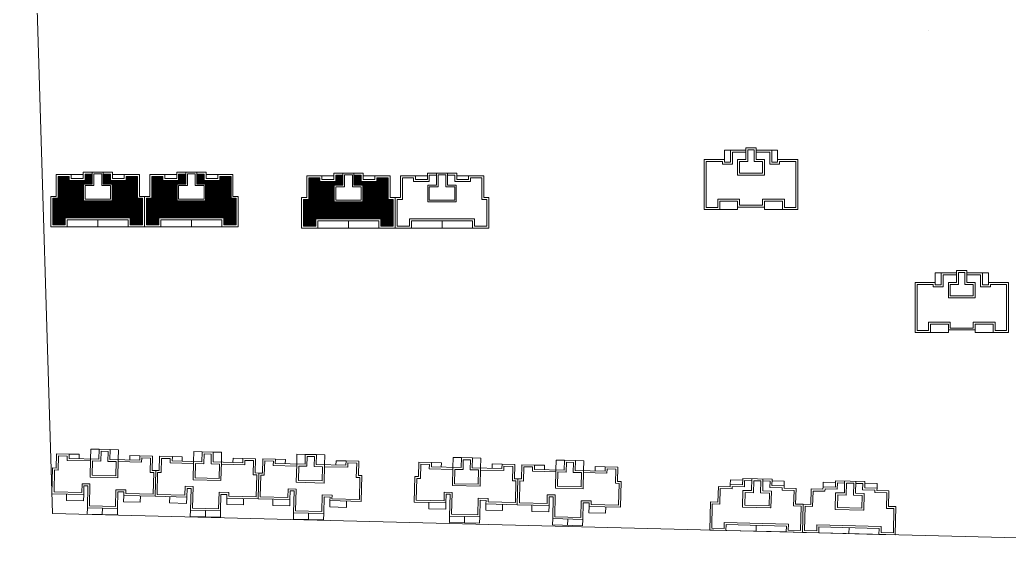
# Model space of a CAD drawing. Extents: x 188590 to 251590, y -4075 to 40422.
# Drawn here: x 192083 to 195076, y -1081 to 551 of the extents above; entities that cross this region are included whole.
import ezdxf

# ---------------------------------------------------------------- set-up
doc = ezdxf.new("R2010")
doc.units = 0
doc.header["$LTSCALE"] = 1000
doc.header["$MEASUREMENT"] = 0
for name, color, linetype, lineweight in [('140', 2, 'Continuous', 5), ('DingDianTu', 5, 'Continuous', 0), ('s2', 1, 'Continuous', 5)]:
    doc.layers.add(name, color=color, linetype=linetype, lineweight=lineweight)

# ---------------------------------------------------------------- blocks, each defined once
blk = doc.blocks.new('dafasfd')
at = {"layer": 'DingDianTu', "color": 7, "const_width": 100}
blk.add_lwpolyline([(36368038, 16363912), (36368954, 16361479), (36372042, 16362641), (36374261, 16356745), (36369114, 16354807), (36369537, 16353684), (36361113, 16350514), (36359352, 16355194), (36360288, 16355546), (36359830, 16356763), (36358894, 16356410), (36357556, 16359967)], close=True, dxfattribs=at)
for points in [[(36363546, 16362221), (36362876, 16363999), (36359039, 16362555), (36359708, 16360777)], [(36371734, 16355794), (36372686, 16353267), (36369878, 16352210), (36369350, 16353614)]]:
    blk.add_lwpolyline(points, dxfattribs=at)
at = {"layer": 'DingDianTu', "color": 7}
for points in [[(36369878, 16352210), (36361642, 16349110), (36361113, 16350514)], [(36368038, 16363912), (36371127, 16365074), (36372042, 16362641)]]:
    blk.add_lwpolyline(points, dxfattribs=at)
blk = doc.blocks.new('*E50')
at = {"layer": 'DingDianTu', "color": 7, "xscale": 0.001000002024510444, "yscale": 0.001000000163912773, "zscale": 0.001, "rotation": 339.3761177849276}
blk.add_blockref('dafasfd', (22613, -20413), dxfattribs=at)

msp = doc.modelspace()

# ---------------------------------------------------------------- hatches: boundary and pattern name
at = {"layer": 's2', "linetype": 'ByBlock'}
h = msp.add_hatch(dxfattribs=at)
h.set_pattern_fill('ANSI31', color=256, scale=1.2, style=0)
h.set_pattern_definition([(45, (-1082895.622, -567281.5991), (-1.3470384182, 1.3470384182), [])])
h.paths.add_polyline_path([(192454.3, 10.9), (192438.7, 10.9), (192438.7, 76.9), (192405.1, 76.9), (192405.1, 64.9), (192357.1, 64.9), (192357.1, 84.1), (192335.5, 84.1), (192335.5, 54.1), (192361.9, 54.1), (192361.9, 3.7), (192275.5, 3.7), (192275.5, 54.1), (192301.9, 54.1), (192301.9, 84.1), (192280.3, 84.1), (192280.3, 64.9), (192232.3, 64.9), (192232.3, 76.9), (192198.7, 76.9), (192198.7, 10.9), (192183.1, 10.9), (192183.1, -69.5), (192220.3, -69.5), (192220.3, -47.9), (192318.7, -47.9), (192417.1, -47.9), (192417.1, -69.5), (192454.3, -69.5)])
h = msp.add_hatch(dxfattribs=at)
h.set_pattern_fill('ANSI31', color=256, scale=1.2, style=0)
h.set_pattern_definition([(45, (-1082612.422, -567281.5991), (-1.3470384182, 1.3470384182), [])])
h.paths.add_polyline_path([(192737.5, 10.9), (192721.9, 10.9), (192721.9, 76.9), (192688.3, 76.9), (192688.3, 64.9), (192640.3, 64.9), (192640.3, 84.1), (192618.7, 84.1), (192618.7, 54.1), (192645.1, 54.1), (192645.1, 3.7), (192558.7, 3.7), (192558.7, 54.1), (192585.1, 54.1), (192585.1, 84.1), (192563.5, 84.1), (192563.5, 64.9), (192515.5, 64.9), (192515.5, 76.9), (192481.9, 76.9), (192481.9, 10.9), (192466.3, 10.9), (192466.3, -69.5), (192503.5, -69.5), (192503.5, -47.9), (192601.9, -47.9), (192700.3, -47.9), (192700.3, -69.5), (192737.5, -69.5)])
h = msp.add_hatch(dxfattribs=at)
h.set_pattern_fill('ANSI31', color=256, scale=1.2, style=0)
h.set_pattern_definition([(45, (-1082137.2219, -567285.0572), (-1.3470384182, 1.3470384182), [])])
h.paths.add_polyline_path([(193212.7, 7.4), (193197.1, 7.4), (193197.1, 73.4), (193163.5, 73.4), (193163.5, 61.4), (193115.5, 61.4), (193115.5, 80.6), (193093.9, 80.6), (193093.9, 50.6), (193120.3, 50.6), (193120.3, 0.2), (193033.9, 0.2), (193033.9, 50.6), (193060.3, 50.6), (193060.3, 80.6), (193038.7, 80.6), (193038.7, 61.4), (192990.7, 61.4), (192990.7, 73.4), (192957.1, 73.4), (192957.1, 7.4), (192941.5, 7.4), (192941.5, -73), (192978.7, -73), (192978.7, -51.4), (193077.1, -51.4), (193175.5, -51.4), (193175.5, -73), (193212.7, -73)])

# ---------------------------------------------------------------- linework, layer by layer
at = {"layer": '140', "color": 7}
for p, q in [((192082.9, 2271.5), (192182.2, -942.1)), ((194214.9, 156.7), (194232.9, 156.7)), ((194214.9, 127.9), (194214.9, 156.7)), ((194232.9, 156.7), (194232.9, 120.7)), ((194279.7, 156.7), (194232.9, 156.7)), ((194238.9, 150.7), (194238.9, 114.7)), ((194279.7, 150.7), (194238.9, 150.7)), ((194279.7, 163.9), (194279.7, 156.7)), ((194310.9, 163.9), (194279.7, 163.9)), ((194279.7, 156.7), (194279.7, 127.9)), ((194285.7, 157.9), (194285.7, 156.7)), ((194304.9, 157.9), (194285.7, 157.9)), ((194285.7, 156.7), (194285.7, 121.9)), ((194304.9, 121.9), (194304.9, 157.9)), ((194310.9, 156.7), (194310.9, 163.9)), ((194310.9, 127.9), (194310.9, 163.9)), ((194357.7, 156.7), (194310.9, 156.7)), ((194351.7, 150.7), (194310.9, 150.7)), ((194351.7, 114.7), (194351.7, 150.7)), ((194375.7, 156.7), (194357.7, 156.7)), ((194357.7, 120.7), (194357.7, 156.7)), ((194375.7, 127.9), (194375.7, 156.7)), ((194153.7, 127.9), (194153.7, -23.3)), ((194193.3, 127.9), (194153.7, 127.9)), ((194159.7, 121.9), (194159.7, -17.3)), ((194193.3, 121.9), (194159.7, 121.9)), ((194214.9, 127.9), (194193.3, 127.9)), ((194208.9, 121.9), (194193.3, 121.9)), ((194208.9, 114.7), (194208.9, 121.9)), ((194214.9, 120.7), (194214.9, 127.9)), ((194232.9, 120.7), (194214.9, 120.7)), ((194254.5, 127.9), (194254.5, 81.1)), ((194279.7, 127.9), (194254.5, 127.9)), ((194260.5, 121.9), (194260.5, 87.1)), ((194285.7, 121.9), (194260.5, 121.9)), ((194330.1, 121.9), (194304.9, 121.9)), ((194336.1, 127.9), (194310.9, 127.9)), ((194330.1, 87.1), (194330.1, 121.9)), ((194336.1, 81.1), (194336.1, 127.9)), ((194375.7, 120.7), (194357.7, 120.7)), ((194375.7, 127.9), (194375.7, 120.7)), ((194397.3, 127.9), (194375.7, 127.9)), ((194381.7, 121.9), (194381.7, 114.7)), ((194397.3, 121.9), (194381.7, 121.9)), ((194436.9, 127.9), (194397.3, 127.9)), ((194430.9, 121.9), (194397.3, 121.9)), ((194430.9, -17.3), (194430.9, 121.9)), ((194436.9, -23.3), (194436.9, 127.9)), ((192274.3, 90.1), (192363.1, 90.1)), ((192274.3, 70.9), (192274.3, 90.1)), ((192301.9, 90.1), (192301.9, 54.1)), ((192335.5, 54.1), (192335.5, 90.1)), ((192363.1, 90.1), (192363.1, 70.9)), ((192557.5, 90.1), (192646.3, 90.1)), ((192557.5, 70.9), (192557.5, 90.1)), ((192585.1, 90.1), (192585.1, 54.1)), ((192618.7, 54.1), (192618.7, 90.1)), ((192646.3, 90.1), (192646.3, 70.9)), ((194238.9, 114.7), (194208.9, 114.7)), ((194381.7, 114.7), (194351.7, 114.7)), ((192192.7, 82.9), (192238.3, 82.9)), ((192192.7, 16.9), (192192.7, 82.9)), ((192198.7, 76.9), (192232.3, 76.9)), ((192198.7, 10.9), (192198.7, 76.9)), ((192232.3, 76.9), (192232.3, 64.9)), ((192232.3, 64.9), (192280.3, 64.9)), ((192235.9, 82.9), (192238.3, 82.9)), ((192238.3, 82.9), (192274.3, 82.9)), ((192238.3, 82.9), (192238.3, 70.9)), ((192238.3, 70.9), (192274.3, 70.9)), ((192280.3, 84.1), (192301.9, 84.1)), ((192280.3, 64.9), (192280.3, 84.1)), ((192330.7, 85.3), (192306.7, 85.3)), ((192306.7, 85.3), (192306.7, 49.3)), ((192330.7, 49.3), (192330.7, 85.3)), ((192335.5, 84.1), (192357.1, 84.1)), ((192357.1, 84.1), (192357.1, 64.9)), ((192357.1, 64.9), (192405.1, 64.9)), ((192399.1, 82.9), (192363.1, 82.9)), ((192363.1, 70.9), (192399.1, 70.9)), ((192399.1, 82.9), (192444.7, 82.9)), ((192399.1, 70.9), (192399.1, 82.9)), ((192405.1, 76.9), (192438.7, 76.9)), ((192405.1, 64.9), (192405.1, 76.9)), ((192438.7, 76.9), (192438.7, 10.9)), ((192444.7, 82.9), (192444.7, 16.9)), ((192475.9, 82.9), (192521.5, 82.9)), ((192475.9, 16.9), (192475.9, 82.9)), ((192481.9, 76.9), (192515.5, 76.9)), ((192481.9, 10.9), (192481.9, 76.9)), ((192515.5, 76.9), (192515.5, 64.9)), ((192515.5, 64.9), (192563.5, 64.9)), ((192519.1, 82.9), (192521.5, 82.9)), ((192521.5, 82.9), (192557.5, 82.9)), ((192521.5, 82.9), (192521.5, 70.9)), ((192521.5, 70.9), (192557.5, 70.9)), ((192563.5, 84.1), (192585.1, 84.1)), ((192563.5, 64.9), (192563.5, 84.1)), ((192613.9, 85.3), (192589.9, 85.3)), ((192589.9, 85.3), (192589.9, 49.3)), ((192613.9, 49.3), (192613.9, 85.3)), ((192618.7, 84.1), (192640.3, 84.1)), ((192640.3, 84.1), (192640.3, 64.9)), ((192640.3, 64.9), (192688.3, 64.9)), ((192682.3, 82.9), (192646.3, 82.9)), ((192646.3, 70.9), (192682.3, 70.9)), ((192682.3, 82.9), (192727.9, 82.9)), ((192682.3, 70.9), (192682.3, 82.9)), ((192688.3, 76.9), (192721.9, 76.9)), ((192688.3, 64.9), (192688.3, 76.9)), ((192721.9, 76.9), (192721.9, 10.9)), ((192727.9, 82.9), (192727.9, 16.9)), ((192951.1, 79.4), (192996.7, 79.4)), ((192951.1, 13.4), (192951.1, 79.4)), ((192957.1, 73.4), (192990.7, 73.4)), ((192957.1, 7.4), (192957.1, 73.4)), ((192990.7, 73.4), (192990.7, 61.4)), ((192990.7, 61.4), (193038.7, 61.4)), ((192994.3, 79.4), (192996.7, 79.4)), ((192996.7, 79.4), (193032.7, 79.4)), ((192996.7, 79.4), (192996.7, 67.4)), ((192996.7, 67.4), (193032.7, 67.4)), ((193032.7, 86.6), (193121.5, 86.6)), ((193032.7, 67.4), (193032.7, 86.6)), ((193038.7, 80.6), (193060.3, 80.6)), ((193038.7, 61.4), (193038.7, 80.6)), ((193060.3, 86.6), (193060.3, 50.6)), ((193089.1, 81.8), (193065.1, 81.8)), ((193065.1, 81.8), (193065.1, 45.8)), ((193089.1, 45.8), (193089.1, 81.8)), ((193093.9, 50.6), (193093.9, 86.6)), ((193093.9, 80.6), (193115.5, 80.6)), ((193115.5, 80.6), (193115.5, 61.4)), ((193115.5, 61.4), (193163.5, 61.4)), ((193121.5, 86.6), (193121.5, 67.4)), ((193157.5, 79.4), (193121.5, 79.4)), ((193121.5, 67.4), (193157.5, 67.4)), ((193157.5, 79.4), (193203.1, 79.4)), ((193157.5, 67.4), (193157.5, 79.4)), ((193163.5, 73.4), (193197.1, 73.4)), ((193163.5, 61.4), (193163.5, 73.4)), ((193197.1, 73.4), (193197.1, 7.4)), ((193203.1, 79.4), (193203.1, 13.4)), ((193234.3, 79.4), (193279.9, 79.4)), ((193234.3, 13.4), (193234.3, 79.4)), ((193240.3, 73.4), (193273.9, 73.4)), ((193240.3, 7.4), (193240.3, 73.4)), ((193273.9, 73.4), (193273.9, 61.4)), ((193273.9, 61.4), (193321.9, 61.4)), ((193277.5, 79.4), (193279.9, 79.4)), ((193279.9, 79.4), (193315.9, 79.4)), ((193279.9, 79.4), (193279.9, 67.4)), ((193279.9, 67.4), (193315.9, 67.4)), ((193315.9, 86.6), (193404.7, 86.6)), ((193315.9, 67.4), (193315.9, 86.6)), ((193321.9, 80.6), (193343.5, 80.6)), ((193321.9, 61.4), (193321.9, 80.6)), ((193343.5, 86.6), (193343.5, 50.6)), ((193372.3, 81.8), (193348.3, 81.8)), ((193348.3, 81.8), (193348.3, 45.8)), ((193372.3, 45.8), (193372.3, 81.8)), ((193377.1, 50.6), (193377.1, 86.6)), ((193377.1, 80.6), (193398.7, 80.6)), ((193398.7, 80.6), (193398.7, 61.4)), ((193398.7, 61.4), (193446.7, 61.4)), ((193404.7, 86.6), (193404.7, 67.4)), ((193440.7, 79.4), (193404.7, 79.4)), ((193404.7, 67.4), (193440.7, 67.4)), ((193440.7, 79.4), (193486.3, 79.4)), ((193440.7, 67.4), (193440.7, 79.4)), ((193446.7, 73.4), (193480.3, 73.4)), ((193446.7, 61.4), (193446.7, 73.4)), ((193480.3, 73.4), (193480.3, 7.4)), ((193486.3, 79.4), (193486.3, 13.4)), ((194254.5, 81.1), (194336.1, 81.1)), ((194260.5, 87.1), (194330.1, 87.1)), ((192275.5, 54.1), (192275.5, 3.7)), ((192301.9, 54.1), (192275.5, 54.1)), ((192280.3, 49.3), (192280.3, 8.5)), ((192306.7, 49.3), (192280.3, 49.3)), ((192357.1, 49.3), (192330.7, 49.3)), ((192361.9, 54.1), (192335.5, 54.1)), ((192357.1, 8.5), (192357.1, 49.3)), ((192361.9, 3.7), (192361.9, 54.1)), ((192558.7, 54.1), (192558.7, 3.7)), ((192585.1, 54.1), (192558.7, 54.1)), ((192563.5, 49.3), (192563.5, 8.5)), ((192589.9, 49.3), (192563.5, 49.3)), ((192640.3, 49.3), (192613.9, 49.3)), ((192645.1, 54.1), (192618.7, 54.1)), ((192640.3, 8.5), (192640.3, 49.3)), ((192645.1, 3.7), (192645.1, 54.1)), ((193033.9, 50.6), (193033.9, 0.2)), ((193060.3, 50.6), (193033.9, 50.6)), ((193038.7, 45.8), (193038.7, 5)), ((193065.1, 45.8), (193038.7, 45.8)), ((193115.5, 45.8), (193089.1, 45.8)), ((193120.3, 50.6), (193093.9, 50.6)), ((193115.5, 5), (193115.5, 45.8)), ((193120.3, 0.2), (193120.3, 50.6)), ((193317.1, 50.6), (193317.1, 0.2)), ((193343.5, 50.6), (193317.1, 50.6)), ((193321.9, 45.8), (193321.9, 5)), ((193348.3, 45.8), (193321.9, 45.8)), ((193398.7, 45.8), (193372.3, 45.8)), ((193403.5, 50.6), (193377.1, 50.6)), ((193398.7, 5), (193398.7, 45.8)), ((193403.5, 0.2), (193403.5, 50.6)), ((192177.1, 16.9), (192192.7, 16.9)), ((192177.1, -75.5), (192177.1, 16.9)), ((192183.1, 10.9), (192198.7, 10.9)), ((192183.1, -69.5), (192183.1, 10.9)), ((192275.5, 4.9), (192275.5, 3.7)), ((192275.5, 3.7), (192361.9, 3.7)), ((192280.3, 8.5), (192357.1, 8.5)), ((192360.7, 3.7), (192361.9, 3.7)), ((192438.7, 10.9), (192454.3, 10.9)), ((192444.7, 16.9), (192460.3, 16.9)), ((192454.3, 10.9), (192454.3, -69.5)), ((192460.3, 16.9), (192460.3, -75.5)), ((192460.3, 16.9), (192475.9, 16.9)), ((192460.3, -75.5), (192460.3, 16.9)), ((192466.3, 10.9), (192481.9, 10.9)), ((192466.3, -69.5), (192466.3, 10.9)), ((192558.7, 4.9), (192558.7, 3.7)), ((192558.7, 3.7), (192645.1, 3.7)), ((192563.5, 8.5), (192640.3, 8.5)), ((192643.9, 3.7), (192645.1, 3.7)), ((192721.9, 10.9), (192737.5, 10.9)), ((192727.9, 16.9), (192743.5, 16.9)), ((192737.5, 10.9), (192737.5, -69.5)), ((192743.5, 16.9), (192743.5, -75.5)), ((192935.5, 13.4), (192951.1, 13.4)), ((192935.5, -79), (192935.5, 13.4)), ((192941.5, 7.4), (192957.1, 7.4)), ((192941.5, -73), (192941.5, 7.4)), ((193033.9, 1.4), (193033.9, 0.2)), ((193033.9, 0.2), (193120.3, 0.2)), ((193038.7, 5), (193115.5, 5)), ((193119.1, 0.2), (193120.3, 0.2)), ((193197.1, 7.4), (193212.7, 7.4)), ((193203.1, 13.4), (193218.7, 13.4)), ((193212.7, 7.4), (193212.7, -73)), ((193218.7, 13.4), (193218.7, -79)), ((193218.7, 13.4), (193234.3, 13.4)), ((193218.7, -79), (193218.7, 13.4)), ((193224.7, 7.4), (193240.3, 7.4)), ((193224.7, -73), (193224.7, 7.4)), ((193317.1, 1.4), (193317.1, 0.2)), ((193317.1, 0.2), (193403.5, 0.2)), ((193321.9, 5), (193398.7, 5)), ((193402.3, 0.2), (193403.5, 0.2)), ((193480.3, 7.4), (193495.9, 7.4)), ((193486.3, 13.4), (193501.9, 13.4)), ((193495.9, 7.4), (193495.9, -73)), ((193501.9, 13.4), (193501.9, -79)), ((194194.5, 7.9), (194260.5, 7.9)), ((194194.5, -17.3), (194194.5, 7.9)), ((194200.5, 1.9), (194254.5, 1.9)), ((194200.5, -23.3), (194200.5, 1.9)), ((194254.5, 1.9), (194254.5, -16.1)), ((194260.5, 7.9), (194260.5, -10.1)), ((194330.1, 7.9), (194396.1, 7.9)), ((194330.1, -10.1), (194330.1, 7.9)), ((194336.1, 1.9), (194390.1, 1.9)), ((194336.1, -16.1), (194336.1, 1.9)), ((194390.1, 1.9), (194390.1, -23.3)), ((194396.1, 7.9), (194396.1, -17.3)), ((194153.7, -23.3), (194200.5, -23.3)), ((194159.7, -17.3), (194194.5, -17.3)), ((194200.5, -23.3), (194254.5, -23.3)), ((194254.5, -23.3), (194254.5, -16.1)), ((194254.5, -16.1), (194295.3, -16.1)), ((194260.5, -10.1), (194295.3, -10.1)), ((194295.3, -10.1), (194330.1, -10.1)), ((194295.3, -16.1), (194336.1, -16.1)), ((194336.1, -23.3), (194336.1, -16.1)), ((194390.1, -23.3), (194336.1, -23.3)), ((194390.1, -23.3), (194436.9, -23.3)), ((194396.1, -17.3), (194430.9, -17.3)), ((192220.3, -47.9), (192220.3, -69.5)), ((192318.7, -47.9), (192220.3, -47.9)), ((192226.3, -53.9), (192226.3, -75.5)), ((192318.7, -53.9), (192226.3, -53.9)), ((192417.1, -47.9), (192318.7, -47.9)), ((192411.1, -53.9), (192318.7, -53.9)), ((192318.7, -53.9), (192318.7, -75.5)), ((192411.1, -75.5), (192411.1, -53.9)), ((192417.1, -69.5), (192417.1, -47.9)), ((192503.5, -47.9), (192503.5, -69.5)), ((192601.9, -47.9), (192503.5, -47.9)), ((192509.5, -53.9), (192509.5, -75.5)), ((192601.9, -53.9), (192509.5, -53.9)), ((192700.3, -47.9), (192601.9, -47.9)), ((192694.3, -53.9), (192601.9, -53.9)), ((192601.9, -53.9), (192601.9, -75.5)), ((192694.3, -75.5), (192694.3, -53.9)), ((192700.3, -69.5), (192700.3, -47.9)), ((192978.7, -51.4), (192978.7, -73)), ((193077.1, -51.4), (192978.7, -51.4)), ((192984.7, -57.4), (192984.7, -79)), ((193077.1, -57.4), (192984.7, -57.4)), ((193175.5, -51.4), (193077.1, -51.4)), ((193169.5, -57.4), (193077.1, -57.4)), ((193077.1, -57.4), (193077.1, -79)), ((193169.5, -79), (193169.5, -57.4)), ((193175.5, -73), (193175.5, -51.4)), ((193261.9, -51.4), (193261.9, -73)), ((193360.3, -51.4), (193261.9, -51.4)), ((193267.9, -57.4), (193267.9, -79)), ((193360.3, -57.4), (193267.9, -57.4)), ((193458.7, -51.4), (193360.3, -51.4)), ((193452.7, -57.4), (193360.3, -57.4)), ((193360.3, -57.4), (193360.3, -79)), ((193452.7, -79), (193452.7, -57.4)), ((193458.7, -73), (193458.7, -51.4)), ((192226.3, -75.5), (192177.1, -75.5)), ((192220.3, -69.5), (192183.1, -69.5)), ((192318.7, -75.5), (192226.3, -75.5)), ((192318.7, -75.5), (192411.1, -75.5)), ((192460.3, -75.5), (192411.1, -75.5)), ((192454.3, -69.5), (192417.1, -69.5)), ((192509.5, -75.5), (192460.3, -75.5)), ((192503.5, -69.5), (192466.3, -69.5)), ((192601.9, -75.5), (192509.5, -75.5)), ((192601.9, -75.5), (192694.3, -75.5)), ((192743.5, -75.5), (192694.3, -75.5)), ((192737.5, -69.5), (192700.3, -69.5)), ((192984.7, -79), (192935.5, -79)), ((192978.7, -73), (192941.5, -73)), ((193077.1, -79), (192984.7, -79)), ((193077.1, -79), (193169.5, -79)), ((193218.7, -79), (193169.5, -79)), ((193212.7, -73), (193175.5, -73)), ((193267.9, -79), (193218.7, -79)), ((193261.9, -73), (193224.7, -73)), ((193360.3, -79), (193267.9, -79)), ((193360.3, -79), (193452.7, -79)), ((193501.9, -79), (193452.7, -79)), ((193495.9, -73), (193458.7, -73)), ((194917.3, -207.4), (194917.3, -214.6)), ((194948.5, -207.4), (194917.3, -207.4)), ((194948.5, -214.6), (194948.5, -207.4)), ((194948.5, -243.4), (194948.5, -207.4)), ((194852.5, -214.6), (194870.5, -214.6)), ((194852.5, -243.4), (194852.5, -214.6)), ((194870.5, -214.6), (194870.5, -250.6)), ((194917.3, -214.6), (194870.5, -214.6)), ((194876.5, -220.6), (194876.5, -256.6)), ((194917.3, -220.6), (194876.5, -220.6)), ((194917.3, -214.6), (194917.3, -243.4)), ((194923.3, -213.4), (194923.3, -214.6)), ((194942.5, -213.4), (194923.3, -213.4)), ((194923.3, -214.6), (194923.3, -249.4)), ((194942.5, -249.4), (194942.5, -213.4)), ((194995.3, -214.6), (194948.5, -214.6)), ((194989.3, -220.6), (194948.5, -220.6)), ((194989.3, -256.6), (194989.3, -220.6)), ((195013.3, -214.6), (194995.3, -214.6)), ((194995.3, -250.6), (194995.3, -214.6)), ((195013.3, -243.4), (195013.3, -214.6)), ((194791.3, -243.4), (194791.3, -394.6)), ((194830.9, -243.4), (194791.3, -243.4)), ((194797.3, -249.4), (194797.3, -388.6)), ((194830.9, -249.4), (194797.3, -249.4)), ((194852.5, -243.4), (194830.9, -243.4)), ((194846.5, -249.4), (194830.9, -249.4)), ((194846.5, -256.6), (194846.5, -249.4)), ((194876.5, -256.6), (194846.5, -256.6)), ((194852.5, -250.6), (194852.5, -243.4)), ((194870.5, -250.6), (194852.5, -250.6)), ((194892.1, -243.4), (194892.1, -290.2)), ((194917.3, -243.4), (194892.1, -243.4)), ((194898.1, -249.4), (194898.1, -284.2)), ((194923.3, -249.4), (194898.1, -249.4)), ((194967.7, -249.4), (194942.5, -249.4)), ((194973.7, -243.4), (194948.5, -243.4)), ((194967.7, -284.2), (194967.7, -249.4)), ((194973.7, -290.2), (194973.7, -243.4)), ((195019.3, -256.6), (194989.3, -256.6)), ((195013.3, -250.6), (194995.3, -250.6)), ((195013.3, -243.4), (195013.3, -250.6)), ((195034.9, -243.4), (195013.3, -243.4)), ((195019.3, -249.4), (195019.3, -256.6)), ((195034.9, -249.4), (195019.3, -249.4)), ((195074.5, -243.4), (195034.9, -243.4)), ((195068.5, -249.4), (195034.9, -249.4)), ((195068.5, -388.6), (195068.5, -249.4)), ((195074.5, -394.6), (195074.5, -243.4)), ((194892.1, -290.2), (194973.7, -290.2)), ((194898.1, -284.2), (194967.7, -284.2)), ((194797.3, -388.6), (194832.1, -388.6)), ((194832.1, -363.4), (194898.1, -363.4)), ((194832.1, -388.6), (194832.1, -363.4)), ((194838.1, -369.4), (194892.1, -369.4)), ((194838.1, -394.6), (194838.1, -369.4)), ((194892.1, -369.4), (194892.1, -387.4)), ((194892.1, -394.6), (194892.1, -387.4)), ((194892.1, -387.4), (194932.9, -387.4)), ((194898.1, -363.4), (194898.1, -381.4)), ((194898.1, -381.4), (194932.9, -381.4)), ((194932.9, -381.4), (194967.7, -381.4)), ((194932.9, -387.4), (194973.7, -387.4)), ((194967.7, -363.4), (195033.7, -363.4)), ((194967.7, -381.4), (194967.7, -363.4)), ((194973.7, -369.4), (195027.7, -369.4)), ((194973.7, -387.4), (194973.7, -369.4)), ((194973.7, -394.6), (194973.7, -387.4)), ((195027.7, -369.4), (195027.7, -394.6)), ((195033.7, -363.4), (195033.7, -388.6)), ((195033.7, -388.6), (195068.5, -388.6)), ((194791.3, -394.6), (194838.1, -394.6)), ((194838.1, -394.6), (194892.1, -394.6)), ((195027.7, -394.6), (194973.7, -394.6)), ((195027.7, -394.6), (195074.5, -394.6)), ((192297, -777.6), (192297.7, -747.6)), ((192297.7, -747.6), (192322.9, -748.2)), ((192322.2, -778.2), (192322.9, -748.2)), ((192322.9, -748.2), (192356.5, -749)), ((192193.1, -805), (192194.1, -761.8)), ((192194.1, -761.8), (192232.5, -762.8)), ((192198.9, -811.1), (192200, -767.9)), ((192200, -767.9), (192226.4, -768.6)), ((192226.4, -768.6), (192226, -781.8)), ((192232.5, -762.8), (192232.2, -775.9)), ((192232.2, -775.9), (192322.2, -778.2)), ((192232.5, -762.8), (192262.5, -763.5)), ((192262.5, -763.5), (192262.2, -776.7)), ((192297, -777.6), (192295.6, -832.7)), ((192328.8, -754.3), (192328, -784.3)), ((192350.4, -754.9), (192328.8, -754.3)), ((192349.6, -784.9), (192350.4, -754.9)), ((192356.5, -749), (192355.8, -779)), ((192356.5, -749), (192381.7, -749.6)), ((192381.7, -749.6), (192380.9, -779.6)), ((192415.7, -780.5), (192416.1, -767.3)), ((192416.1, -767.3), (192446.1, -768)), ((192445.7, -781.2), (192446.1, -768)), ((192446.1, -768), (192484.4, -769)), ((192451.6, -787.4), (192451.9, -774.2)), ((192451.9, -774.2), (192478.3, -774.8)), ((192478.3, -774.8), (192477.2, -818)), ((192484.4, -769), (192483.4, -812.2)), ((192505, -812.7), (192506, -769.5)), ((192506, -769.5), (192544.4, -770.5)), ((192510.8, -818.9), (192511.9, -775.7)), ((192511.9, -775.7), (192538.3, -776.3)), ((192538.3, -776.3), (192537.9, -789.5)), ((192544.4, -770.5), (192544.1, -783.7)), ((192544.4, -770.5), (192574.4, -771.2)), ((192574.4, -771.2), (192574.1, -784.4)), ((192608.9, -785.3), (192609.6, -755.3)), ((192609.6, -755.3), (192634.8, -755.9)), ((192634.1, -785.9), (192634.8, -755.9)), ((192634.8, -755.9), (192668.4, -756.7)), ((192640.7, -762.1), (192639.9, -792)), ((192662.3, -762.6), (192640.7, -762.1)), ((192661.5, -792.6), (192662.3, -762.6)), ((192668.4, -756.7), (192667.7, -786.7)), ((192668.4, -756.7), (192693.6, -757.4)), ((192693.6, -757.4), (192692.9, -787.4)), ((192727.6, -788.2), (192728, -775)), ((192728, -775), (192758, -775.8)), ((192757.6, -789), (192758, -775.8)), ((192758, -775.8), (192796.3, -776.7)), ((192796.3, -776.7), (192795.3, -819.9)), ((192816.9, -820.4), (192817.9, -777.3)), ((192817.9, -777.3), (192856.3, -778.2)), ((192856.3, -778.2), (192856, -791.4)), ((192856.3, -778.2), (192886.3, -778.9)), ((192920.8, -793), (192921.5, -763)), ((192921.5, -763), (192946.7, -763.6)), ((192946, -793.6), (192946.7, -763.6)), ((192946.7, -763.6), (192980.3, -764.5)), ((192952.6, -769.8), (192951.8, -799.8)), ((192974.2, -770.3), (192952.6, -769.8)), ((192973.4, -800.3), (192974.2, -770.3)), ((192980.3, -764.5), (192979.6, -794.5)), ((192980.3, -764.5), (193005.5, -765.1)), ((193005.5, -765.1), (193004.8, -795.1)), ((193392.9, -803), (193393.6, -773)), ((193393.6, -773), (193418.8, -773.6)), ((193418, -803.6), (193418.8, -773.6)), ((193418.8, -773.6), (193452.4, -774.4)), ((193452.4, -774.4), (193451.6, -804.4)), ((193452.4, -774.4), (193477.6, -775.1)), ((193477.6, -775.1), (193476.8, -805)), ((192180.3, -882.7), (192182.3, -804.7)), ((192182.3, -804.7), (192193.1, -805)), ((192226, -781.8), (192296.8, -783.5)), ((192302.8, -783.7), (192301.8, -826.9)), ((192328, -784.3), (192302.8, -783.7)), ((192374.8, -785.5), (192349.6, -784.9)), ((192355.8, -779), (192445.7, -781.2)), ((192373.7, -828.7), (192374.8, -785.5)), ((192379.6, -834.8), (192380.9, -779.6)), ((192380.8, -785.6), (192451.6, -787.4)), ((192537.9, -789.5), (192608.7, -791.3)), ((192544.1, -783.7), (192634.1, -785.9)), ((192608.9, -785.3), (192607.5, -840.5)), ((192614.7, -791.4), (192613.7, -834.6)), ((192639.9, -792), (192614.7, -791.4)), ((192686.7, -793.2), (192661.5, -792.6)), ((192667.7, -786.7), (192757.6, -789)), ((192685.6, -836.4), (192686.7, -793.2)), ((192691.5, -842.5), (192692.9, -787.4)), ((192692.7, -793.4), (192763.5, -795.1)), ((192763.5, -795.1), (192763.8, -781.9)), ((192763.8, -781.9), (192790.2, -782.6)), ((192790.2, -782.6), (192789.1, -825.8)), ((192822.7, -826.6), (192823.8, -783.4)), ((192823.8, -783.4), (192850.2, -784.1)), ((192850.2, -784.1), (192849.9, -797.2)), ((192849.9, -797.2), (192920.6, -799)), ((192856, -791.4), (192946, -793.6)), ((192886.3, -778.9), (192886, -792.1)), ((192920.8, -793), (192919.4, -848.2)), ((192926.6, -799.1), (192925.6, -842.3)), ((192951.8, -799.8), (192926.6, -799.1)), ((192998.6, -800.9), (192973.4, -800.3)), ((192979.6, -794.5), (193069.5, -796.7)), ((192997.5, -844.1), (192998.6, -800.9)), ((193003.4, -850.3), (193004.8, -795.1)), ((193004.6, -801.1), (193075.4, -802.8)), ((193039.5, -795.9), (193039.9, -782.7)), ((193039.9, -782.7), (193069.9, -783.5)), ((193069.5, -796.7), (193069.9, -783.5)), ((193069.9, -783.5), (193108.3, -784.4)), ((193075.4, -802.8), (193075.7, -789.6)), ((193075.7, -789.6), (193102.1, -790.3)), ((193102.1, -790.3), (193101, -833.5)), ((193108.3, -784.4), (193107.2, -827.6)), ((193288.9, -830.4), (193290, -787.2)), ((193290, -787.2), (193328.4, -788.2)), ((193294.8, -836.6), (193295.9, -793.4)), ((193295.9, -793.4), (193322.3, -794)), ((193322.3, -794), (193321.9, -807.2)), ((193321.9, -807.2), (193392.7, -809)), ((193328.4, -788.2), (193328.1, -801.4)), ((193328.1, -801.4), (193418, -803.6)), ((193328.4, -788.2), (193358.4, -788.9)), ((193358.4, -788.9), (193358.1, -802.1)), ((193392.9, -803), (193391.5, -858.2)), ((193424.6, -779.7), (193423.9, -809.7)), ((193446.2, -780.3), (193424.6, -779.7)), ((193445.5, -810.3), (193446.2, -780.3)), ((193451.6, -804.4), (193541.6, -806.7)), ((193475.5, -860.2), (193476.8, -805)), ((193511.6, -805.9), (193511.9, -792.7)), ((193511.9, -792.7), (193541.9, -793.5)), ((193541.6, -806.7), (193541.9, -793.5)), ((193541.9, -793.5), (193580.3, -794.4)), ((193547.5, -812.8), (193547.8, -799.6)), ((193547.8, -799.6), (193574.2, -800.3)), ((193574.2, -800.3), (193573.1, -843.4)), ((193580.3, -794.4), (193579.3, -837.6)), ((193600.8, -838.1), (193601.9, -794.9)), ((193601.9, -794.9), (193640.3, -795.9)), ((193606.7, -844.3), (193607.8, -801.1)), ((193607.8, -801.1), (193634.2, -801.7)), ((193634.2, -801.7), (193633.8, -814.9)), ((193640.3, -795.9), (193640, -809.1)), ((193640.3, -795.9), (193670.3, -796.6)), ((193670.3, -796.6), (193670, -809.8)), ((193704.8, -810.7), (193705.5, -780.7)), ((193705.5, -780.7), (193730.7, -781.3)), ((193730, -811.3), (193730.7, -781.3)), ((193730.7, -781.3), (193764.3, -782.2)), ((193736.5, -787.5), (193735.8, -817.5)), ((193758.1, -788), (193736.5, -787.5)), ((193757.4, -818), (193758.1, -788)), ((193764.3, -782.2), (193763.5, -812.2)), ((193764.3, -782.2), (193789.5, -782.8)), ((193789.5, -782.8), (193788.7, -812.8)), ((193823.5, -813.6), (193823.8, -800.4)), ((193823.8, -800.4), (193853.8, -801.2)), ((193853.5, -814.4), (193853.8, -801.2)), ((193853.8, -801.2), (193892.2, -802.1)), ((193859.4, -820.5), (193859.7, -807.3)), ((193859.7, -807.3), (193886.1, -808)), ((193886.1, -808), (193885, -851.2)), ((193892.2, -802.1), (193891.2, -845.3)), ((192186.5, -876.8), (192188.1, -810.9)), ((192188.1, -810.9), (192198.9, -811.1)), ((192295.6, -832.7), (192379.6, -834.8)), ((192301.8, -826.9), (192373.7, -828.7)), ((192477.2, -818), (192488, -818.3)), ((192483.4, -812.2), (192494.2, -812.4)), ((192488, -818.3), (192486.4, -884.3)), ((192494.2, -812.4), (192492.2, -890.4)), ((192492.2, -890.4), (192494.2, -812.4)), ((192494.2, -812.4), (192505, -812.7)), ((192498.4, -884.6), (192500, -818.6)), ((192500, -818.6), (192510.8, -818.9)), ((192613.7, -834.6), (192685.6, -836.4)), ((192789.1, -825.8), (192799.9, -826)), ((192795.3, -819.9), (192806.1, -820.2)), ((192799.9, -826), (192798.3, -892)), ((192806.1, -820.2), (192804.1, -898.1)), ((192804.1, -898.1), (192806.1, -820.2)), ((192806.1, -820.2), (192816.9, -820.4)), ((192810.3, -892.3), (192811.9, -826.3)), ((192811.9, -826.3), (192822.7, -826.6)), ((193101, -833.5), (193111.8, -833.7)), ((193107.2, -827.6), (193118, -827.9)), ((193111.8, -833.7), (193110.2, -899.7)), ((193118, -827.9), (193116, -905.9)), ((193276.2, -908.1), (193278.1, -830.1)), ((193278.1, -830.1), (193288.9, -830.4)), ((193282.4, -902.3), (193284, -836.3)), ((193284, -836.3), (193294.8, -836.6)), ((193398.7, -809.1), (193397.6, -852.3)), ((193423.9, -809.7), (193398.7, -809.1)), ((193470.7, -810.9), (193445.5, -810.3)), ((193469.6, -854.1), (193470.7, -810.9)), ((193476.7, -811), (193547.5, -812.8)), ((193579.3, -837.6), (193590.1, -837.9)), ((193590.1, -837.9), (193588.1, -915.8)), ((193588.1, -915.8), (193590.1, -837.9)), ((193590.1, -837.9), (193600.8, -838.1)), ((193633.8, -814.9), (193704.6, -816.7)), ((193640, -809.1), (193730, -811.3)), ((193704.8, -810.7), (193703.4, -865.9)), ((193710.6, -816.8), (193709.5, -860)), ((193735.8, -817.5), (193710.6, -816.8)), ((193782.6, -818.6), (193757.4, -818)), ((193763.5, -812.2), (193853.5, -814.4)), ((193781.5, -861.8), (193782.6, -818.6)), ((193787.4, -868), (193788.7, -812.8)), ((193788.6, -818.8), (193859.4, -820.5)), ((194270.1, -836.7), (194269.6, -855.8)), ((194358.9, -838.9), (194270.1, -836.7)), ((194297.7, -837.4), (194296.8, -872.1)), ((192271.1, -852.5), (192270.5, -878.9)), ((192295.1, -853.1), (192271.1, -852.5)), ((192277, -858.7), (192276.3, -885.1)), ((192289, -859), (192277, -858.7)), ((192287.3, -925), (192289, -859)), ((192293.5, -919.1), (192295.1, -853.1)), ((192583, -860.3), (192582.4, -886.7)), ((192607, -860.9), (192583, -860.3)), ((192588.9, -866.4), (192588.2, -892.8)), ((192600.9, -866.7), (192588.9, -866.4)), ((192599.2, -932.7), (192600.9, -866.7)), ((192605.4, -926.8), (192607, -860.9)), ((192607.5, -840.5), (192691.5, -842.5)), ((192894.9, -868), (192894.3, -894.4)), ((192918.9, -868.6), (192894.9, -868)), ((192919.4, -848.2), (193003.4, -850.3)), ((192925.6, -842.3), (192997.5, -844.1)), ((193391.5, -858.2), (193475.5, -860.2)), ((193397.6, -852.3), (193469.6, -854.1)), ((193573.1, -843.4), (193583.9, -843.7)), ((193583.9, -843.7), (193582.3, -909.7)), ((193594.3, -910), (193595.9, -844)), ((193595.9, -844), (193606.7, -844.3)), ((193703.4, -865.9), (193787.4, -868)), ((193709.5, -860), (193781.5, -861.8)), ((193885, -851.2), (193895.8, -851.4)), ((193891.2, -845.3), (193902, -845.6)), ((193895.8, -851.4), (193894.2, -917.4)), ((193902, -845.6), (193900, -923.6)), ((194196.3, -861.2), (194195.1, -908)), ((194232.2, -862.1), (194196.3, -861.2)), ((194202.1, -867.3), (194200.9, -914.1)), ((194238.1, -868.3), (194202.1, -867.3)), ((194232.4, -854.9), (194232.2, -862.1)), ((194232.4, -854.9), (194232.8, -840.5)), ((194269.6, -855.8), (194232.4, -854.9)), ((194232.8, -840.5), (194270, -841.4)), ((194238.3, -861.1), (194238.1, -868.3)), ((194275.5, -862), (194238.3, -861.1)), ((194275.9, -842.8), (194275.5, -862)), ((194297.5, -843.4), (194275.9, -842.8)), ((194303.5, -843.5), (194302.6, -879.5)), ((194325.1, -844.1), (194303.5, -843.5)), ((194324.2, -880), (194325.1, -844.1)), ((194330.4, -874.2), (194331.3, -838.2)), ((194352.7, -844.8), (194331.1, -844.2)), ((194352.2, -863.9), (194352.7, -844.8)), ((194389.4, -864.9), (194352.2, -863.9)), ((194358.4, -858.1), (194358.9, -838.9)), ((194395.6, -859), (194358.4, -858.1)), ((194395.9, -844.6), (194358.7, -843.7)), ((194389.2, -872.1), (194389.4, -864.9)), ((194395.4, -866.2), (194395.6, -859)), ((194431.4, -867.2), (194395.4, -866.2)), ((194395.6, -859), (194395.9, -844.6)), ((194430.2, -913.9), (194431.4, -867.2)), ((194513.1, -862), (194512.9, -869.2)), ((194513.1, -862), (194513.5, -847.6)), ((194550.3, -863), (194513.1, -862)), ((194513.5, -847.6), (194550.7, -848.6)), ((194550.8, -843.8), (194550.3, -863)), ((194639.6, -846), (194550.8, -843.8)), ((194556.7, -849.9), (194556.2, -869.1)), ((194578.2, -850.5), (194556.7, -849.9)), ((194578.4, -844.5), (194577.5, -879.3)), ((194584.3, -850.6), (194583.3, -886.6)), ((194605.8, -851.2), (194584.3, -850.6)), ((194604.9, -887.2), (194605.8, -851.2)), ((194611.1, -881.3), (194612, -845.3)), ((194633.4, -851.9), (194611.8, -851.3)), ((194632.9, -871.1), (194633.4, -851.9)), ((194639.1, -865.2), (194639.6, -846)), ((194676.3, -866.2), (194639.1, -865.2)), ((194676.6, -851.8), (194639.5, -850.8)), ((194676.1, -873.4), (194676.3, -866.2)), ((194676.3, -866.2), (194676.6, -851.8)), ((192276.3, -885.1), (192180.3, -882.7)), ((192270.5, -878.9), (192186.5, -876.8)), ((192224.7, -883.8), (192224.2, -903)), ((192275.8, -904.3), (192276.3, -885.1)), ((192373.9, -870.7), (192372.6, -921.1)), ((192403.9, -871.4), (192373.9, -870.7)), ((192379.7, -876.8), (192378.5, -927.2)), ((192397.7, -877.3), (192379.7, -876.8)), ((192397, -907.3), (192397.5, -888.1)), ((192397.5, -888.1), (192397.7, -877.3)), ((192492.2, -890.4), (192397.5, -888.1)), ((192403.6, -882.2), (192403.9, -871.4)), ((192486.4, -884.3), (192403.6, -882.2)), ((192447.9, -889.3), (192447.4, -908.5)), ((192588.2, -892.8), (192492.2, -890.4)), ((192582.4, -886.7), (192498.4, -884.6)), ((192536.6, -891.5), (192536.1, -910.7)), ((192587.7, -912), (192588.2, -892.8)), ((192685.8, -878.4), (192684.5, -928.8)), ((192715.8, -879.2), (192685.8, -878.4)), ((192691.6, -884.6), (192690.4, -934.9)), ((192709.6, -885), (192691.6, -884.6)), ((192708.9, -915), (192709.4, -895.8)), ((192709.4, -895.8), (192709.6, -885)), ((192804.1, -898.1), (192709.4, -895.8)), ((192715.5, -889.9), (192715.8, -879.2)), ((192798.3, -892), (192715.5, -889.9)), ((192759.8, -897), (192759.3, -916.2)), ((192894.3, -894.4), (192810.3, -892.3)), ((192900.8, -874.1), (192900.1, -900.5)), ((192912.8, -874.4), (192900.8, -874.1)), ((192911.1, -940.4), (192912.8, -874.4)), ((192917.3, -934.6), (192918.9, -868.6)), ((192997.7, -886.1), (192996.5, -936.5)), ((193027.7, -886.9), (192997.7, -886.1)), ((193003.5, -892.3), (193002.3, -942.7)), ((193021.5, -892.7), (193003.5, -892.3)), ((193021.3, -903.5), (193021.5, -892.7)), ((193027.4, -897.7), (193027.7, -886.9)), ((193110.2, -899.7), (193027.4, -897.7)), ((193367, -878), (193366.3, -904.3)), ((193391, -878.5), (193367, -878)), ((193372.8, -884.1), (193372.2, -910.5)), ((193384.8, -884.4), (193372.8, -884.1)), ((193383.2, -950.4), (193384.8, -884.4)), ((193389.3, -944.5), (193391, -878.5)), ((193469.8, -896.1), (193468.5, -946.5)), ((193499.8, -896.8), (193469.8, -896.1)), ((193499.5, -907.6), (193499.8, -896.8)), ((193678.9, -885.7), (193678.2, -912.1)), ((193702.9, -886.3), (193678.9, -885.7)), ((193684.7, -891.8), (193684.1, -918.2)), ((193696.7, -892.1), (193684.7, -891.8)), ((193695.1, -958.1), (193696.7, -892.1)), ((193701.3, -952.3), (193702.9, -886.3)), ((194270.4, -872.7), (194269.1, -921.9)), ((194271.6, -872.7), (194270.4, -872.7)), ((194296.8, -873.3), (194271.6, -872.7)), ((194277.4, -878.9), (194276.5, -917.2)), ((194302.6, -879.5), (194277.4, -878.9)), ((194296.8, -872.1), (194296.8, -873.3)), ((194350.6, -880.7), (194324.2, -880)), ((194331.6, -874.2), (194330.4, -874.2)), ((194356.8, -874.9), (194331.6, -874.2)), ((194349.6, -919.1), (194350.6, -880.7)), ((194355.5, -925.2), (194356.7, -876.1)), ((194356.7, -876.1), (194356.8, -874.9)), ((194425.2, -873), (194389.2, -872.1)), ((194424, -919.8), (194425.2, -873)), ((194477, -868.3), (194475.8, -915.1)), ((194512.9, -869.2), (194477, -868.3)), ((194482.8, -874.5), (194481.6, -921.2)), ((194518.8, -875.4), (194482.8, -874.5)), ((194519, -868.2), (194518.8, -875.4)), ((194556.2, -869.1), (194519, -868.2)), ((194551.1, -879.8), (194549.8, -929)), ((194552.3, -879.8), (194551.1, -879.8)), ((194577.5, -880.5), (194552.3, -879.8)), ((194558.1, -886), (194557.2, -924.3)), ((194583.3, -886.6), (194558.1, -886)), ((194577.5, -879.3), (194577.5, -880.5)), ((194631.3, -887.8), (194604.9, -887.2)), ((194612.3, -881.3), (194611.1, -881.3)), ((194637.5, -882), (194612.3, -881.3)), ((194630.3, -926.2), (194631.3, -887.8)), ((194670.1, -872), (194632.9, -871.1)), ((194636.2, -932.4), (194637.4, -883.2)), ((194637.4, -883.2), (194637.5, -882)), ((194669.9, -879.2), (194670.1, -872)), ((194705.9, -880.1), (194669.9, -879.2)), ((194712.1, -874.3), (194676.1, -873.4)), ((194704.7, -926.9), (194705.9, -880.1)), ((194710.9, -921.1), (194712.1, -874.3)), ((192224.2, -903), (192275.8, -904.3)), ((192286.8, -944.2), (192287.3, -925)), ((192378.5, -927.2), (192287.3, -925)), ((192372.6, -921.1), (192293.5, -919.1)), ((192332.9, -926.1), (192332.4, -945.3)), ((192378.5, -927.2), (192378, -946.4)), ((192447.4, -908.5), (192397, -907.3)), ((192536.1, -910.7), (192587.7, -912)), ((192684.5, -928.8), (192605.4, -926.8)), ((192759.3, -916.2), (192708.9, -915)), ((192900.1, -900.5), (192804.1, -898.1)), ((192848.5, -899.2), (192848.1, -918.4)), ((192848.1, -918.4), (192899.6, -919.7)), ((192899.6, -919.7), (192900.1, -900.5)), ((193020.8, -922.7), (193021.3, -903.5)), ((193071.2, -924), (193020.8, -922.7)), ((193116, -905.9), (193021.3, -903.5)), ((193071.7, -904.8), (193071.2, -924)), ((193372.2, -910.5), (193276.2, -908.1)), ((193366.3, -904.3), (193282.4, -902.3)), ((193320.6, -909.2), (193320.1, -928.4)), ((193371.7, -929.7), (193372.2, -910.5)), ((193475.6, -902.2), (193474.4, -952.6)), ((193493.6, -902.7), (193475.6, -902.2)), ((193492.9, -932.7), (193493.3, -913.5)), ((193493.3, -913.5), (193493.6, -902.7)), ((193588.1, -915.8), (193493.3, -913.5)), ((193582.3, -909.7), (193499.5, -907.6)), ((193543.7, -914.7), (193543.3, -933.9)), ((193684.1, -918.2), (193588.1, -915.8)), ((193678.2, -912.1), (193594.3, -910)), ((193632.5, -916.9), (193632, -936.1)), ((193683.6, -937.4), (193684.1, -918.2)), ((193781.7, -903.8), (193780.4, -954.2)), ((193811.7, -904.6), (193781.7, -903.8)), ((193787.5, -910), (193786.3, -960.4)), ((193805.5, -910.4), (193787.5, -910)), ((193804.8, -940.4), (193805.3, -921.2)), ((193805.3, -921.2), (193805.5, -910.4)), ((193900, -923.6), (193805.3, -921.2)), ((193811.4, -915.4), (193811.7, -904.6)), ((193894.2, -917.4), (193811.4, -915.4)), ((193855.6, -922.5), (193855.2, -941.7)), ((194172.3, -907.4), (194170.1, -992.6)), ((194195.1, -908), (194172.3, -907.4)), ((194178.1, -913.5), (194176.3, -986.7)), ((194200.9, -914.1), (194178.1, -913.5)), ((194269.1, -921.9), (194269.1, -923.1)), ((194269.1, -923.1), (194354.3, -925.2)), ((194276.5, -917.2), (194349.6, -919.1)), ((194354.3, -925.2), (194355.5, -925.2)), ((194446.8, -920.4), (194424, -919.8)), ((194453, -914.5), (194430.2, -913.9)), ((194445, -993.5), (194446.8, -920.4)), ((194450.8, -999.7), (194453, -914.5)), ((194453, -914.5), (194450.8, -999.7)), ((194475.8, -915.1), (194453, -914.5)), ((194458.8, -920.7), (194457, -993.8)), ((194481.6, -921.2), (194458.8, -920.7)), ((194557.2, -924.3), (194630.3, -926.2)), ((194727.5, -927.5), (194704.7, -926.9)), ((194733.7, -921.6), (194710.9, -921.1)), ((194725.7, -1000.7), (194727.5, -927.5)), ((194731.5, -1006.8), (194733.7, -921.6)), ((192182.2, -942.1), (197647.1, -1080.8)), ((192378, -946.4), (192286.8, -944.2)), ((192598.7, -951.9), (192599.2, -932.7)), ((192689.9, -954.1), (192598.7, -951.9)), ((192690.4, -934.9), (192599.2, -932.7)), ((192644.8, -933.8), (192644.3, -953)), ((192690.4, -934.9), (192689.9, -954.1)), ((192910.7, -959.6), (192911.1, -940.4)), ((193002.3, -942.7), (192911.1, -940.4)), ((192996.5, -936.5), (192917.3, -934.6)), ((192956.7, -941.5), (192956.2, -960.7)), ((193002.3, -942.7), (193001.8, -961.9)), ((193320.1, -928.4), (193371.7, -929.7)), ((193382.7, -969.6), (193383.2, -950.4)), ((193474.4, -952.6), (193383.2, -950.4)), ((193468.5, -946.5), (193389.3, -944.5)), ((193428.8, -951.5), (193428.3, -970.7)), ((193474.4, -952.6), (193473.9, -971.8)), ((193543.3, -933.9), (193492.9, -932.7)), ((193632, -936.1), (193683.6, -937.4)), ((193780.4, -954.2), (193701.3, -952.3)), ((193855.2, -941.7), (193804.8, -940.4)), ((194549.8, -929), (194549.8, -930.2)), ((194549.8, -930.2), (194635, -932.3)), ((194635, -932.3), (194636.2, -932.4)), ((193001.8, -961.9), (192910.7, -959.6)), ((193473.9, -971.8), (193382.7, -969.6)), ((193694.6, -977.3), (193695.1, -958.1)), ((193785.8, -979.6), (193694.6, -977.3)), ((193786.3, -960.4), (193695.1, -958.1)), ((193740.7, -959.2), (193740.2, -978.4)), ((193786.3, -960.4), (193785.8, -979.6)), ((194176.3, -986.7), (194213.4, -987.7)), ((194213.4, -987.7), (194213.9, -969.7)), ((194213.9, -969.7), (194408.2, -974.6)), ((194219.3, -993.8), (194219.8, -975.8)), ((194219.8, -975.8), (194402.1, -980.4)), ((194310.9, -978.1), (194310.5, -996.1)), ((194402.1, -980.4), (194401.6, -998.4)), ((194408.2, -974.6), (194407.8, -992.6)), ((194494.2, -994.8), (194494.6, -976.8)), ((194494.6, -976.8), (194689, -981.7)), ((194500, -1000.9), (194500.5, -982.9)), ((194500.5, -982.9), (194682.8, -987.6)), ((194591.6, -985.3), (194591.2, -1003.2)), ((194682.8, -987.6), (194682.3, -1005.6)), ((194689, -981.7), (194688.5, -999.7)), ((194170.1, -992.6), (194219.3, -993.8)), ((194219.3, -993.8), (194401.6, -998.4)), ((194401.6, -998.4), (194450.8, -999.7)), ((194407.8, -992.6), (194445, -993.5)), ((194450.8, -999.7), (194500, -1000.9)), ((194457, -993.8), (194494.2, -994.8)), ((194500, -1000.9), (194682.3, -1005.6)), ((194682.3, -1005.6), (194731.5, -1006.8)), ((194688.5, -999.7), (194725.7, -1000.7))]:
    msp.add_line(p, q, dxfattribs=at)

# ---------------------------------------------------------------- block references
at = {"layer": '140', "color": 7, "xscale": 0.01199999998789281, "yscale": 0.01200000001699664, "zscale": 0.012}
msp.add_blockref('*E50', (194082.8, 734), dxfattribs=at)

doc.saveas('drawing.dxf')
